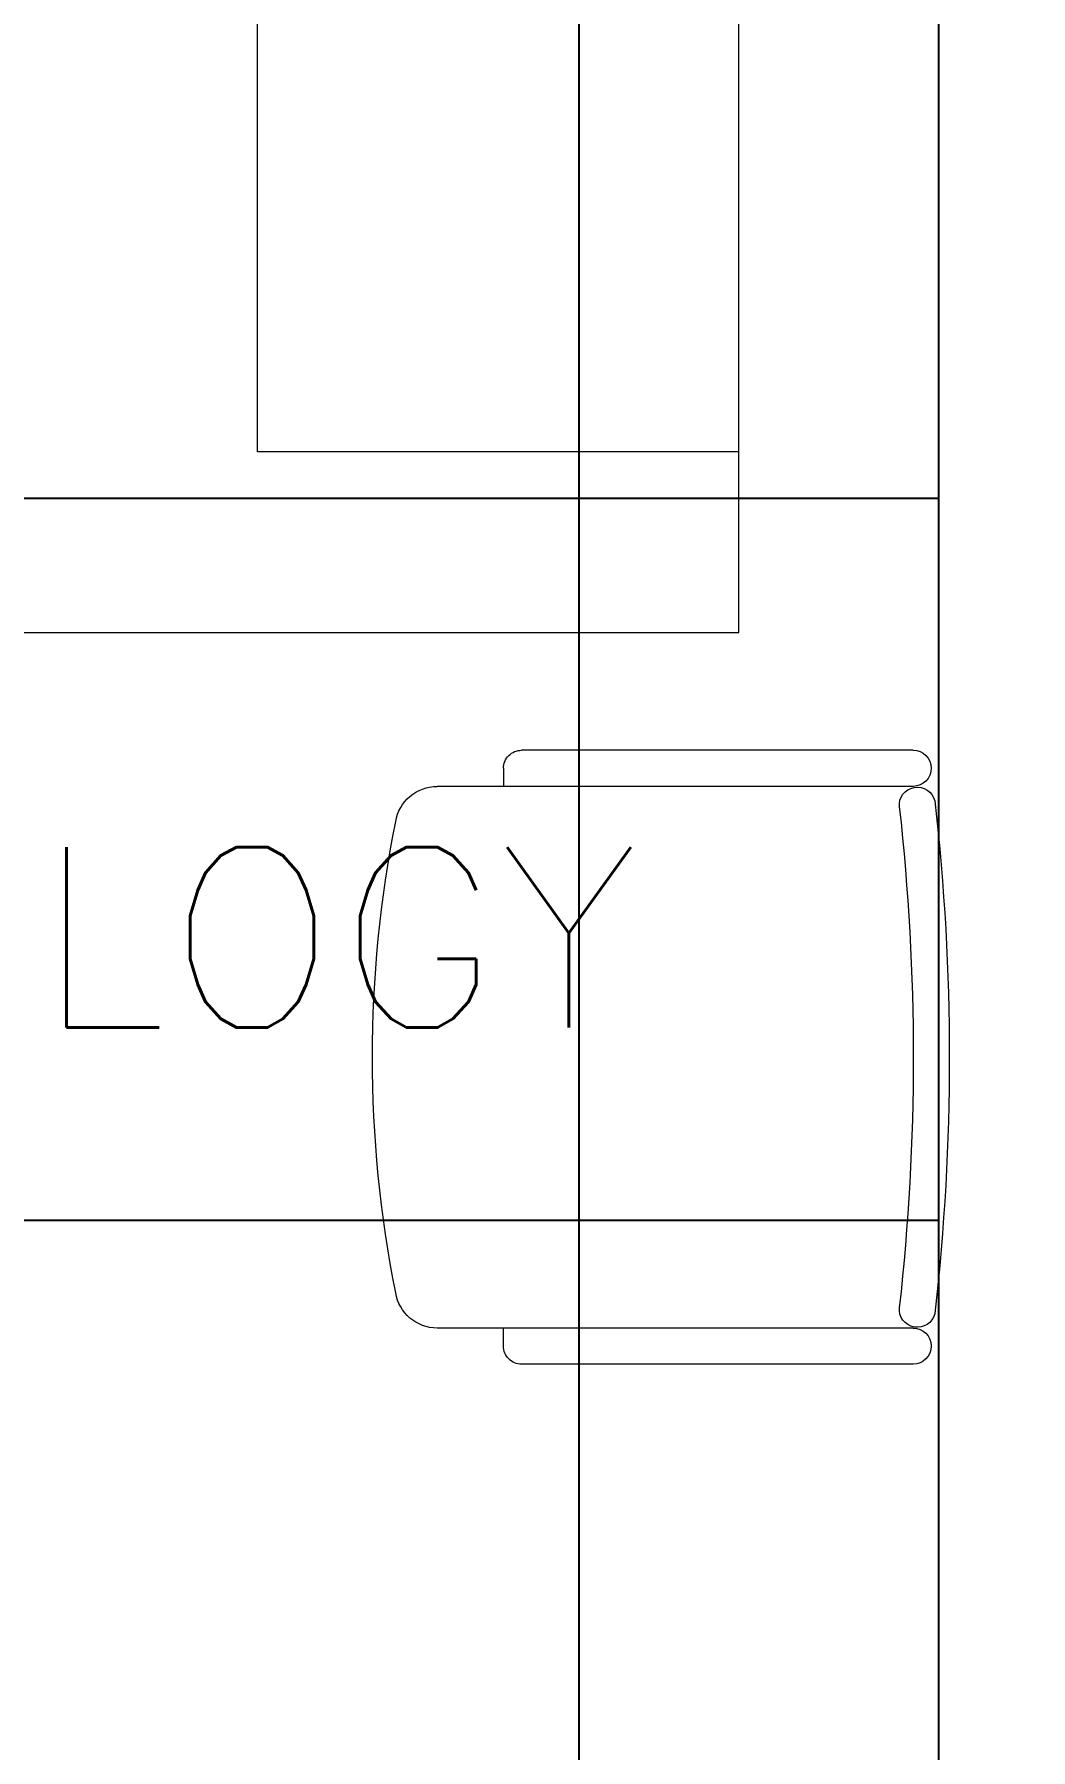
# Model space of a CAD drawing. Header units: inches. Extents: x -12418 to 472786, y -29325 to 19878.
# Drawn here: x 40947 to 41775, y -5240 to -3815 of the extents above; entities that cross this region are included whole.
import ezdxf
from ezdxf import colors
from ezdxf.entities.mleader import LeaderData, LeaderLine
from ezdxf.math import Vec2, Vec3

# ---------------------------------------------------------------- set-up
doc = ezdxf.new("R2010")
doc.units = ezdxf.units.IN
doc.header["$LTSCALE"] = 25
doc.header["$MEASUREMENT"] = 0
doc.linetypes.add('00-Ground Floor$0$HIDDEN', pattern=[9.525, 6.35, -3.175])
doc.linetypes.add('DASHDOT', pattern=[25.4, 12.7, -6.35, 0, -6.35])
doc.layers.get('0').update_dxf_attribs({"color": 8})
for name, color, linetype, lineweight in [('00-Ground Floor$0$72_EGR_BASE_TEXT', 252, 'Continuous', 5), ('00-Ground Floor$0$LOADING', 253, 'Continuous', 5), ('00-Ground Floor$0$Walls', 251, 'Continuous', 5), ('E-LITE-CLNG-CNDT', 6, 'DASHDOT', 35), ('T-DATA-TEXT', 2, 'Continuous', 25)]:
    doc.layers.add(name, color=color, linetype=linetype, lineweight=lineweight)
doc.layers.add('00-Ground Floor$0$False Ceiling', color=251, linetype='Continuous')
doc.styles.add('00-Ground Floor$0$SIMPLEX', font='SIMPLEX.shx', dxfattribs={"height": 150})
doc.styles.add('DC_Elc_Romans', font='elc_romans.shx', dxfattribs={"width": 0.7})

# ---------------------------------------------------------------- blocks, each defined once
blk = doc.blocks.new('00-Ground Floor$0$GF21043-P')
at = {"color": 0}
for p, q in [((0.8, 0.75), (-0.8, 0.75)), ((-0.8, 0.75), (-0.8, 0))]:
    blk.add_line(p, q, dxfattribs=at)
at = {"color": 0, "linetype": '00-Ground Floor$0$HIDDEN'}
for p, q in [((-0.8, 0.6), (-0.4, 0.6)), ((-0.4, 0.6), (-0.4, 0))]:
    blk.add_line(p, q, dxfattribs=at)
blk = doc.blocks.new('00-Ground Floor$0$GF21016-P')
at = {"layer": '00-Ground Floor$0$LOADING', "extrusion": (-1.24384e-09, -1.20261e-09, -1)}
for p, q in [((0.0128, 0.0179), (0.0128, 0.4136)), ((0.4628, 0.0179), (0.4628, 0.4136)), ((-0.0022, 0.3585), (0.0128, 0.3585)), ((0.4778, 0.3585), (0.4628, 0.3585)), ((-0.0172, 0.0179), (-0.0172, 0.3435)), ((0.4928, 0.0179), (0.4928, 0.3435)), ((0.4778, 0.0029), (0.4778, 0.0029))]:
    blk.add_line(p, q, dxfattribs=at)
for centre, radius, start, end in [((-0.2378, -0.5362), 1.0036, 78.7568, 101.2432), ((-0.0478, 0.4136), 0.035, 0, 80.6557), ((-0.4278, 0.4136), 0.035, 99.3443, 180), ((0.0022, 0.3435), 0.015, 0, 90), ((-0.4778, 0.3435), 0.015, 90, 180), ((-0.0284, 0.0145), 0.015, 284.3864, 95.5209), ((-0.2378, 1.8928), 1.8749, 263.6341, 276.3659), ((-0.4471, 0.0145), 0.015, 84.4791, 255.6136), ((0.0022, 0.0179), 0.015, 270, 0), ((0.0022, 0.0179), 0.015, 180, 270), ((-0.4778, 0.0179), 0.015, 270, 0), ((-0.4778, 0.0179), 0.015, 180, 270), ((-0.2378, 1.8734), 1.8855, 263.5119, 276.4881)]:
    blk.add_arc(centre, radius, start, end, dxfattribs=at)
blk = doc.blocks.new('00-Ground Floor$0$A$Ce9e1c4c3')
at = {"layer": '00-Ground Floor$0$False Ceiling', "color": 254, "linetype": 'Continuous'}
for p, q in [((-58600, -6847.4), (-58600, -2847.4)), ((-62050.5, -4200), (-58301, -4200)), ((-62050.5, -4800), (-58301, -4800))]:
    blk.add_line(p, q, dxfattribs=at)
at = {"layer": '00-Ground Floor$0$False Ceiling', "color": 254}
blk.add_line((-58301, -6847.4, 0), (-58301, -2847.4, 0), dxfattribs=at)
blk = doc.blocks.new('00-Ground Floor')
at = {"layer": '00-Ground Floor$0$Walls'}
blk.add_line((41699, -2847.4), (41699, -5593.9), dxfattribs=at)
at = {"layer": '00-Ground Floor$0$False Ceiling', "color": 254}
blk.add_blockref('00-Ground Floor$0$A$Ce9e1c4c3', (100000, 0), dxfattribs=at)
at = {"layer": '00-Ground Floor$0$LOADING', "extrusion": (2.24019e-05, 2.34868e-18, 1), "xscale": 1000, "yscale": 1000, "zscale": 1000, "rotation": 180}
blk.add_blockref('00-Ground Floor$0$GF21043-P', (40732.7, -3561.6, 0.9), dxfattribs=at)
at = {"layer": '00-Ground Floor$0$LOADING', "color": 1, "extrusion": (1.86519e-05, 4.75185e-05, 1), "xscale": 1000.000000000001, "yscale": 1000.000000000001, "zscale": -1000.000000000011, "rotation": 89.99997490245693}
blk.add_blockref('00-Ground Floor$0$GF21016-P', (41695.7, -4902.3, 0.5), dxfattribs=at)
at = {"layer": '00-Ground Floor$0$72_EGR_BASE_TEXT', "insert": (39742.7, -4489.9, 0), "char_height": 150, "attachment_point": 2, "style": '00-Ground Floor$0$SIMPLEX'}
blk.add_mtext('CONSULTATION ROOM NEUROLOGY', dxfattribs=at)
blk = doc.blocks.new('DC_Arrow-ArrowEllipse')
at = {"color": 0}
blk.add_ellipse((0, 0), major_axis=(0.4, 0), ratio=0.4, dxfattribs=at)
at = {"color": 0, "ltscale": 0.5}
blk.add_solid([(-1.4, 0.1667), (-0.4, 0), (-1.4, -0.1667)], dxfattribs=at)

msp = doc.modelspace()

# ---------------------------------------------------------------- block references
at = {"layer": 'E-LITE-CLNG-CNDT'}
msp.add_blockref('00-Ground Floor', (0, 0), dxfattribs=at)

# ---------------------------------------------------------------- leaders
at = {"layer": 'T-DATA-TEXT'}
ml = msp.add_multileader_mtext('Standard', dxfattribs=at)
ml.set_content('PUBLIC ADDRESS\\PRACK FOR PAGING \\PAND BACKGROUND MUSIC', color=256, style='DC_Elc_Romans')
ml.set_leader_properties(color=45)
ml.build(insert=Vec2(0, 0))
ml.multileader.update_dxf_attribs({"dogleg_length": 2, "arrow_head_size": 200, "scale": 100})
ctx = ml.context
ctx.base_point, ctx.scale, ctx.char_height, ctx.arrow_head_size, ctx.landing_gap_size, ctx.plane_origin = Vec3(24257.3, -3688.1), 100, 200, 200, 200, Vec3(21785.8, -948.5)
notes = []
notes.append((ctx, [(0, (1, 1, 0), (24057.3, -3688.1), (1, 0), 200, [(1, [(21214.6, -6047.4)], 0, [])])]))
ctx.mtext.insert, ctx.mtext.width, ctx.mtext.flow_direction = Vec3(24457.3, -3588.1), 4483.29, 5
ml = msp.add_multileader_mtext('Standard', dxfattribs=at)
ml.set_content('LINE 3 TO SOUND RACK\\PIN DATA ROOM  ', color=256, style='DC_Elc_Romans')
ml.set_leader_properties(color=45)
ml.set_arrow_properties(name='DC_Arrow-ArrowEllipse')
ml.build(insert=Vec2(0, 0))
ml.multileader.update_dxf_attribs({"dogleg_length": 2, "arrow_head_size": 200, "scale": 100})
ctx = ml.context
ctx.base_point, ctx.scale, ctx.char_height, ctx.arrow_head_size, ctx.landing_gap_size, ctx.plane_origin = Vec3(15417.5, -3725.9, 0), 100, 200, 200, 200, Vec3(33834.9, 2941.3, 0)
notes.append((ctx, [(1, (1, 1, 0), (18597.5, -3725.9, 0), (-1, 0), 200, [(0, [(19555.7, -4847.4, 0)], 0, [])])]))
ctx.mtext.insert, ctx.mtext.width, ctx.mtext.flow_direction = Vec3(15617.5, -3625.9, 0), 2820.295, 5
for ctx, leaders in notes:
    for number, flags, end, landing, length, lines in leaders:
        leader = LeaderData()
        leader.index, (leader.has_last_leader_line, leader.has_dogleg_vector, leader.attachment_direction) = number, flags
        leader.last_leader_point, leader.dogleg_vector, leader.dogleg_length = Vec3(end), Vec3(landing), length
        for number, points, colour, breaks in lines:
            line = LeaderLine()
            line.index, line.vertices, line.color, line.breaks = number, Vec3.list(points), colors.encode_raw_color(colour), breaks
            leader.lines.append(line)
        ctx.leaders.append(leader)

doc.saveas('drawing.dxf')
